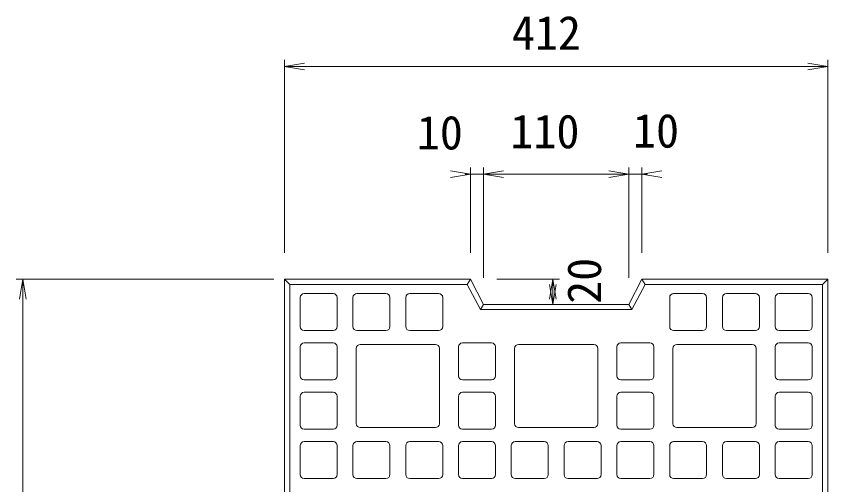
# Model space of a CAD drawing. Units: millimetres, scale not verified. Extents: x 0 to 84100, y 0 to 59400.
# Drawn here: x 14214 to 20364, y 12282 to 15832 of the extents above; entities that cross this region are included whole.
import ezdxf
from ezdxf.enums import TextEntityAlignment as Align

# ---------------------------------------------------------------- set-up
doc = ezdxf.new("R2010")
doc.units = ezdxf.units.MM
doc.header["$LTSCALE"] = 100
for name, color, linetype, lineweight in [('0_2', 7, 'Continuous', 9), ('D-STR', 1, 'Continuous', 18), ('D-STR-DIM（寸法）', 7, 'Continuous', 18), ('D-STR-STR1', 7, 'Continuous', 18), ('D-STR-STR1（構造物）', 7, 'Continuous', 18)]:
    doc.layers.add(name, color=color, linetype=linetype, lineweight=lineweight)
doc.styles.add('ＭＳ ゴシック', font='')
doc.styles.get('ＭＳ ゴシック').set_extended_font_data('MS Gothic')

msp = doc.modelspace()

# ---------------------------------------------------------------- linework, layer by layer
at = {"layer": '0_2'}
for p, q in [((16247, 15451.4), (16397, 15476.4)), ((16397, 15426.4), (16247, 15451.4)), ((20213.7, 15476.4), (20363.7, 15451.4)), ((20363.7, 15451.4), (20213.7, 15426.4)), ((17505.3, 14661.4), (17655.3, 14636.4)), ((17755.3, 14636.4), (17905.3, 14661.4)), ((18705.3, 14661.4), (18855.3, 14636.4)), ((18955.3, 14636.4), (19105.3, 14661.4)), ((17655.3, 14636.4), (17505.3, 14611.4)), ((17905.3, 14611.4), (17755.3, 14636.4)), ((18855.3, 14636.4), (18705.3, 14611.4)), ((19105.3, 14611.4), (18955.3, 14636.4)), ((14238.7, 13689), (14263.7, 13839)), ((14263.7, 13839), (14288.7, 13689)), ((18254.7, 13689), (18279.7, 13839)), ((18279.7, 13839), (18304.7, 13689)), ((18279.7, 13649), (18254.7, 13799)), ((18304.7, 13799), (18279.7, 13649))]:
    msp.add_line(p, q, dxfattribs=at)
at = {"layer": '0_2', "lineweight": 18}
for p, q in [((16247, 15451.4), (16267, 15451.4)), ((20363.7, 15451.4), (20343.7, 15451.4)), ((17655.3, 14636.4), (17635.3, 14636.4)), ((17755.3, 14636.4), (17775.3, 14636.4)), ((18855.3, 14636.4), (18835.3, 14636.4)), ((18955.3, 14636.4), (18975.3, 14636.4)), ((14263.7, 13839), (14263.7, 13819)), ((18279.7, 13839), (18279.7, 13819)), ((18279.7, 13649), (18279.7, 13669))]:
    msp.add_line(p, q, dxfattribs=at)
at = {"layer": 'D-STR'}
for p, q in [((16247, 13839), (16247, 8854.7)), ((16247, 13839), (17655.3, 13839)), ((17655.3, 13839), (17755.3, 13649)), ((18955.3, 13839), (18855.3, 13649)), ((18955.3, 13839), (20363.7, 13839)), ((20363.7, 13839), (20363.7, 8854.7)), ((17755.3, 13649), (18855.3, 13649))]:
    msp.add_line(p, q, dxfattribs=at)
at = {"layer": 'D-STR-DIM（寸法）'}
for p, q in [((16247, 14039), (16247, 15501.4)), ((20363.7, 14039), (20363.7, 15501.4)), ((16267, 15451.4), (20343.7, 15451.4)), ((17655.3, 14039), (17655.3, 14686.4)), ((17755.3, 13849), (17755.3, 14686.4)), ((18855.3, 13849), (18855.3, 14686.4)), ((18955.3, 14039), (18955.3, 14686.4)), ((17635.3, 14636.4), (17615.3, 14636.4)), ((17755.3, 14636.4), (17655.3, 14636.4)), ((17775.3, 14636.4), (18835.3, 14636.4)), ((18855.3, 14636.4), (18955.3, 14636.4)), ((18975.3, 14636.4), (18995.3, 14636.4)), ((16165.3, 13839), (14213.7, 13839)), ((17855.3, 13839), (18329.7, 13839)), ((14263.7, 13819), (14263.7, 8874.7)), ((18279.7, 13819), (18279.7, 13669)), ((18332, 13649), (18329.7, 13649))]:
    msp.add_line(p, q, dxfattribs=at)
at = {"layer": 'D-STR-STR1'}
for p, q in [((16247, 13839), (16287, 13799.1)), ((17655.3, 13839), (17631.1, 13799.1)), ((18979.6, 13799.1), (18955.3, 13839)), ((20363.7, 13839), (20323.7, 13799.1)), ((16287, 13799.1), (16287, 8894.7)), ((16287, 13799.1), (17631.1, 13799.1)), ((17631.1, 13799.1), (17731.2, 13609)), ((18979.6, 13799.1), (18879.5, 13609)), ((18979.6, 13799.1), (20323.7, 13799.1)), ((20323.7, 13799.1), (20323.7, 8894.7)), ((17755.3, 13649), (17731.2, 13609)), ((17731.2, 13609), (18879.5, 13609)), ((18879.5, 13609), (18855.3, 13649))]:
    msp.add_line(p, q, dxfattribs=at)
at = {"layer": 'D-STR-STR1（構造物）'}
for p, q in [((16615.6, 13730.8), (16395.6, 13730.8)), ((16795.6, 13730.8), (17015.6, 13730.8)), ((17415.6, 13730.8), (17195.6, 13730.8)), ((19195.6, 13730.8), (19415.6, 13730.8)), ((19815.6, 13730.8), (19595.6, 13730.8)), ((19995.6, 13730.8), (20215.6, 13730.8)), ((16365.6, 13700.8), (16365.6, 13480.8)), ((16645.6, 13700.8), (16645.6, 13480.8)), ((16765.6, 13480.8), (16765.6, 13700.8)), ((17045.6, 13480.8), (17045.6, 13700.8)), ((17165.6, 13480.8), (17165.6, 13700.8)), ((17445.6, 13480.8), (17445.6, 13700.8)), ((19165.6, 13480.8), (19165.6, 13700.8)), ((19445.6, 13480.8), (19445.6, 13700.8)), ((19565.6, 13480.8), (19565.6, 13700.8)), ((19845.6, 13480.8), (19845.6, 13700.8)), ((19965.6, 13700.8), (19965.6, 13480.8)), ((20245.6, 13700.8), (20245.6, 13480.8)), ((16615.6, 13450.8), (16395.6, 13450.8)), ((16795.6, 13450.8), (17015.6, 13450.8)), ((17415.6, 13450.8), (17195.6, 13450.8)), ((19195.6, 13450.8), (19415.6, 13450.8)), ((19815.6, 13450.8), (19595.6, 13450.8)), ((19995.6, 13450.8), (20215.6, 13450.8)), ((16615.6, 13356.8), (16395.6, 13356.8)), ((17595.6, 13356.8), (17815.6, 13356.8)), ((19015.6, 13356.8), (18795.6, 13356.8)), ((19995.6, 13356.8), (20215.6, 13356.8)), ((16365.6, 13326.8), (16365.6, 13106.8)), ((16645.6, 13326.8), (16645.6, 13106.8)), ((16790.6, 13314.8), (16790.6, 12744.8)), ((16820.6, 13344.8), (17390.6, 13344.8)), ((17420.6, 13314.8), (17420.6, 12744.8)), ((17565.6, 13326.8), (17565.6, 13106.8)), ((17845.6, 13326.8), (17845.6, 13106.8)), ((17990.6, 13314.8), (17990.6, 12744.8)), ((18590.6, 13344.8), (18020.6, 13344.8)), ((18620.6, 13314.8), (18620.6, 12744.8)), ((18765.6, 13326.8), (18765.6, 13106.8)), ((19045.6, 13326.8), (19045.6, 13106.8)), ((19190.6, 13314.8), (19190.6, 12744.8)), ((19790.6, 13344.8), (19220.6, 13344.8)), ((19820.6, 13314.8), (19820.6, 12744.8)), ((19965.6, 13326.8), (19965.6, 13106.8)), ((20245.6, 13326.8), (20245.6, 13106.8)), ((16615.6, 13076.8), (16395.6, 13076.8)), ((17595.6, 13076.8), (17815.6, 13076.8)), ((19015.6, 13076.8), (18795.6, 13076.8)), ((19995.6, 13076.8), (20215.6, 13076.8)), ((16615.6, 12982.8), (16395.6, 12982.8)), ((17595.6, 12982.8), (17815.6, 12982.8)), ((19015.6, 12982.8), (18795.6, 12982.8)), ((19995.6, 12982.8), (20215.6, 12982.8)), ((16365.6, 12952.8), (16365.6, 12732.8)), ((16645.6, 12952.8), (16645.6, 12732.8)), ((17565.6, 12952.8), (17565.6, 12732.8)), ((17845.6, 12952.8), (17845.6, 12732.8)), ((18765.6, 12952.8), (18765.6, 12732.8)), ((19045.6, 12952.8), (19045.6, 12732.8)), ((19965.6, 12952.8), (19965.6, 12732.8)), ((20245.6, 12952.8), (20245.6, 12732.8)), ((16615.6, 12702.8), (16395.6, 12702.8)), ((16820.6, 12714.8), (17390.6, 12714.8)), ((17595.6, 12702.8), (17815.6, 12702.8)), ((18590.6, 12714.8), (18020.6, 12714.8)), ((19015.6, 12702.8), (18795.6, 12702.8)), ((19790.6, 12714.8), (19220.6, 12714.8)), ((19995.6, 12702.8), (20215.6, 12702.8)), ((16615.6, 12608.8), (16395.6, 12608.8)), ((16795.6, 12608.8), (17015.6, 12608.8)), ((17415.6, 12608.8), (17195.6, 12608.8)), ((17595.6, 12608.8), (17815.6, 12608.8)), ((17995.6, 12608.8), (18215.6, 12608.8)), ((18615.6, 12608.8), (18395.6, 12608.8)), ((19015.6, 12608.8), (18795.6, 12608.8)), ((19195.6, 12608.8), (19415.6, 12608.8)), ((19815.6, 12608.8), (19595.6, 12608.8)), ((19995.6, 12608.8), (20215.6, 12608.8)), ((16365.6, 12578.8), (16365.6, 12358.8)), ((16645.6, 12578.8), (16645.6, 12358.8)), ((16765.6, 12578.8), (16765.6, 12358.8)), ((17045.6, 12578.8), (17045.6, 12358.8)), ((17165.6, 12578.8), (17165.6, 12358.8)), ((17445.6, 12578.8), (17445.6, 12358.8)), ((17565.6, 12578.8), (17565.6, 12358.8)), ((17845.6, 12578.8), (17845.6, 12358.8)), ((17965.6, 12578.8), (17965.6, 12358.8)), ((18245.6, 12578.8), (18245.6, 12358.8)), ((18365.6, 12578.8), (18365.6, 12358.8)), ((18645.6, 12578.8), (18645.6, 12358.8)), ((18765.6, 12578.8), (18765.6, 12358.8)), ((19045.6, 12578.8), (19045.6, 12358.8)), ((19165.6, 12578.8), (19165.6, 12358.8)), ((19445.6, 12578.8), (19445.6, 12358.8)), ((19565.6, 12578.8), (19565.6, 12358.8)), ((19845.6, 12578.8), (19845.6, 12358.8)), ((19965.6, 12578.8), (19965.6, 12358.8)), ((20245.6, 12578.8), (20245.6, 12358.8)), ((16615.6, 12328.8), (16395.6, 12328.8)), ((16795.6, 12328.8), (17015.6, 12328.8)), ((17415.6, 12328.8), (17195.6, 12328.8)), ((17595.6, 12328.8), (17815.6, 12328.8)), ((17995.6, 12328.8), (18215.6, 12328.8)), ((18615.6, 12328.8), (18395.6, 12328.8)), ((19015.6, 12328.8), (18795.6, 12328.8)), ((19195.6, 12328.8), (19415.6, 12328.8)), ((19815.6, 12328.8), (19595.6, 12328.8)), ((19995.6, 12328.8), (20215.6, 12328.8))]:
    msp.add_line(p, q, dxfattribs=at)
for centre, start, end in [((16395.6, 13700.8), 90, 180), ((16615.6, 13700.8), 0, 90), ((16795.6, 13700.8), 90, 180), ((17015.6, 13700.8), 0, 90), ((17195.6, 13700.8), 90, 180), ((17415.6, 13700.8), 0, 90), ((19195.6, 13700.8), 90, 180), ((19415.6, 13700.8), 0, 90), ((19595.6, 13700.8), 90, 180), ((19815.6, 13700.8), 0, 90), ((19995.6, 13700.8), 90, 180), ((20215.6, 13700.8), 0, 90), ((16395.6, 13480.8), 180, 270), ((16615.6, 13480.8), 270, 0), ((16795.6, 13480.8), 180, 270), ((17015.6, 13480.8), 270, 0), ((17195.6, 13480.8), 180, 270), ((17415.6, 13480.8), 270, 0), ((19195.6, 13480.8), 180, 270), ((19415.6, 13480.8), 270, 0), ((19595.6, 13480.8), 180, 270), ((19815.6, 13480.8), 270, 0), ((19995.6, 13480.8), 180, 270), ((20215.6, 13480.8), 270, 0), ((16395.6, 13326.8), 90, 180), ((16615.6, 13326.8), 0, 90), ((17595.6, 13326.8), 90, 180), ((17815.6, 13326.8), 0, 90), ((18795.6, 13326.8), 90, 180), ((19015.6, 13326.8), 0, 90), ((19995.6, 13326.8), 90, 180), ((20215.6, 13326.8), 0, 90), ((16820.6, 13314.8), 90, 180), ((17390.6, 13314.8), 0, 90), ((18020.6, 13314.8), 90, 180), ((18590.6, 13314.8), 0, 90), ((19220.6, 13314.8), 90, 180), ((19790.6, 13314.8), 0, 90), ((16395.6, 13106.8), 180, 270), ((16615.6, 13106.8), 270, 0), ((17595.6, 13106.8), 180, 270), ((17815.6, 13106.8), 270, 0), ((18795.6, 13106.8), 180, 270), ((19015.6, 13106.8), 270, 0), ((19995.6, 13106.8), 180, 270), ((20215.6, 13106.8), 270, 0), ((16395.6, 12952.8), 90, 180), ((16615.6, 12952.8), 0, 90), ((17595.6, 12952.8), 90, 180), ((17815.6, 12952.8), 0, 90), ((18795.6, 12952.8), 90, 180), ((19015.6, 12952.8), 0, 90), ((19995.6, 12952.8), 90, 180), ((20215.6, 12952.8), 0, 90), ((16395.6, 12732.8), 180, 270), ((16615.6, 12732.8), 270, 0), ((16820.6, 12744.8), 180, 270), ((17390.6, 12744.8), 270, 0), ((17595.6, 12732.8), 180, 270), ((17815.6, 12732.8), 270, 0), ((18020.6, 12744.8), 180, 270), ((18590.6, 12744.8), 270, 0), ((18795.6, 12732.8), 180, 270), ((19015.6, 12732.8), 270, 0), ((19220.6, 12744.8), 180, 270), ((19790.6, 12744.8), 270, 0), ((19995.6, 12732.8), 180, 270), ((20215.6, 12732.8), 270, 0), ((16395.6, 12578.8), 90, 180), ((16615.6, 12578.8), 0, 90), ((16795.6, 12578.8), 90, 180), ((17015.6, 12578.8), 0, 90), ((17195.6, 12578.8), 90, 180), ((17415.6, 12578.8), 0, 90), ((17595.6, 12578.8), 90, 180), ((17815.6, 12578.8), 0, 90), ((17995.6, 12578.8), 90, 180), ((18215.6, 12578.8), 0, 90), ((18395.6, 12578.8), 90, 180), ((18615.6, 12578.8), 0, 90), ((18795.6, 12578.8), 90, 180), ((19015.6, 12578.8), 0, 90), ((19195.6, 12578.8), 90, 180), ((19415.6, 12578.8), 0, 90), ((19595.6, 12578.8), 90, 180), ((19815.6, 12578.8), 0, 90), ((19995.6, 12578.8), 90, 180), ((20215.6, 12578.8), 0, 90), ((16395.6, 12358.8), 180, 270), ((16615.6, 12358.8), 270, 0), ((16795.6, 12358.8), 180, 270), ((17015.6, 12358.8), 270, 0), ((17195.6, 12358.8), 180, 270), ((17415.6, 12358.8), 270, 0), ((17595.6, 12358.8), 180, 270), ((17815.6, 12358.8), 270, 0), ((17995.6, 12358.8), 180, 270), ((18215.6, 12358.8), 270, 0), ((18395.6, 12358.8), 180, 270), ((18615.6, 12358.8), 270, 0), ((18795.6, 12358.8), 180, 270), ((19015.6, 12358.8), 270, 0), ((19195.6, 12358.8), 180, 270), ((19415.6, 12358.8), 270, 0), ((19595.6, 12358.8), 180, 270), ((19815.6, 12358.8), 270, 0), ((19995.6, 12358.8), 180, 270), ((20215.6, 12358.8), 270, 0)]:
    msp.add_arc(centre, 30, start, end, dxfattribs=at)

# ---------------------------------------------------------------- texts
at = {"layer": 'D-STR-DIM（寸法）', "style": 'ＭＳ ゴシック'}
for s, p in [('412', (17969.6, 15501.4)), ('10', (17249.5, 14745.5)), ('110', (17958, 14754.8)), ('10', (18887.7, 14759.5))]:
    msp.add_text(s, height=256.6, dxfattribs=at).set_placement(p, align=Align.BOTTOM_LEFT)
msp.add_text('20', height=256.6, rotation=90, dxfattribs=at).set_placement((18722.6, 13652.4), align=Align.BOTTOM_LEFT)

doc.saveas('drawing.dxf')
